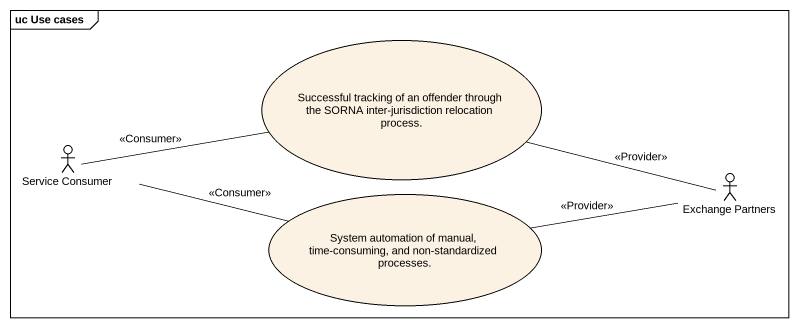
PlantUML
@startuml
mainframe uc Use cases
usecase "Successful tracking of an offender through the SORNA inter-jurisdiction relocation process." as Successful_tracking_of_an
actor "Service Consumer" as Service_Consumer
usecase "System automation of manual, time-consuming, and non-standardized processes." as System_automation_of_manual
actor "Exchange Partners" as Exchange_Partners
Successful_tracking_of_an -right- Exchange_Partners : <<Provider>>
Service_Consumer -right- Successful_tracking_of_an : <<Consumer>>
System_automation_of_manual -left- Service_Consumer : <<Consumer>>
System_automation_of_manual -right- Exchange_Partners : <<Provider>>
@enduml
